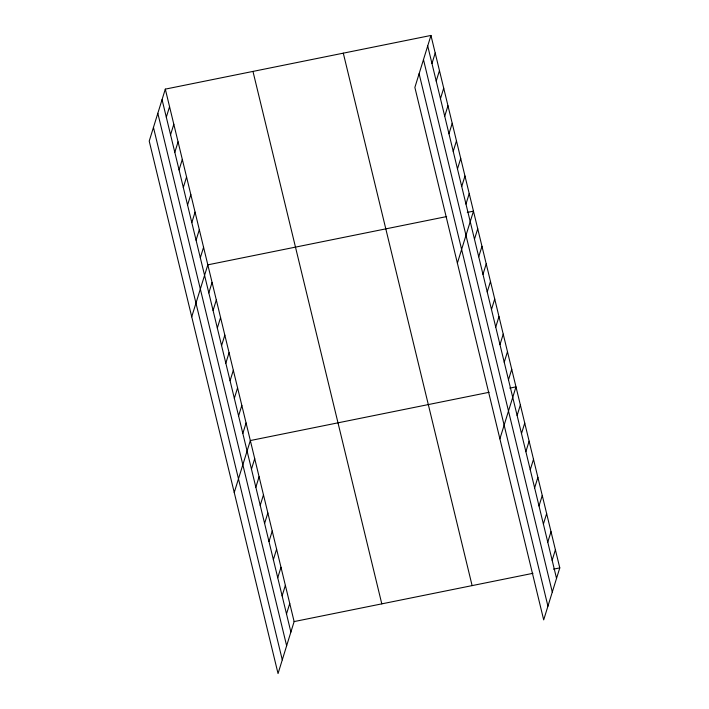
<?xml version="1.0" encoding="UTF-8"?>
<svg xmlns="http://www.w3.org/2000/svg" width="709" height="709" viewBox="0 0 709 709"><rect width="100%" height="100%" fill="white"/><g stroke="black" fill="none" stroke-linecap="round" stroke-linejoin="round"><path stroke-width="1.06" d="M165.312 89.13L149.218 141.1L278.043 673.55L294.129 621.58L165.312 89.13L430.957 35.45L559.782 567.9L543.688 619.87L414.871 87.42L430.957 35.45M166.314 117.189L169.557 106.704M170.568 134.763L173.811 124.27M174.813 152.329L178.065 141.844M179.067 169.903L182.31 159.41M183.321 187.468L186.564 176.984M187.566 205.043L190.818 194.558M191.82 222.617L195.064 212.124M196.074 240.183L199.318 229.698M200.319 257.757L203.572 247.264M191.731 316.808L207.817 264.838L446.652 216.573M208.827 292.897L212.071 282.412M213.072 310.471L216.325 299.978M217.326 328.037L220.57 317.552M221.58 345.611L224.824 335.118M225.825 363.176L229.078 352.692M230.079 380.751L233.323 370.266M234.333 398.325L237.577 387.832M238.578 415.891L241.831 405.406M242.832 433.465L246.076 422.972M234.245 492.516L250.33 440.546L489.166 392.281M251.465 469.136L254.708 458.652M255.843 487.243L259.086 476.749M260.221 505.34L263.464 494.855M264.599 523.446L267.851 512.962M268.986 541.552L272.229 531.059M273.364 559.649L276.607 549.165M431.967 63.509L435.211 53.024M277.742 577.755L280.986 567.271M436.212 81.083L439.465 70.59M282.12 595.861L285.364 585.368M440.466 98.648L443.71 88.164M286.498 613.967L289.751 603.474M444.72 116.223L447.964 105.73M448.965 133.788L452.218 123.304M453.219 151.363L456.463 140.878M457.473 168.937L460.717 158.444M461.719 186.502L464.971 176.018M465.973 204.077L469.216 193.584M457.385 263.128L473.47 211.158L467.284 212.408M474.472 239.217L477.724 228.732M478.726 256.791L481.969 246.298M482.98 274.356L486.223 263.872M487.225 291.931L490.477 281.438M491.479 309.496L494.722 299.012M495.733 327.071L498.976 316.586M499.978 344.645L503.23 334.152M504.232 362.21L507.476 351.726M508.486 379.785L511.73 369.292M499.889 438.836L515.984 386.866L509.789 388.115M517.118 415.456L520.362 404.972M521.496 433.562L524.74 423.069M525.874 451.66L529.118 441.175M530.252 469.766L533.505 459.281M534.63 487.872L537.883 477.379M539.017 505.978L542.261 495.485M543.395 524.075L546.639 513.591M547.773 542.181L551.017 531.688M552.151 560.287L555.404 549.794M294.129 621.58L532.964 573.315M553.587 569.15L559.782 567.9M427.713 45.934L556.53 578.384M423.477 59.627L552.293 592.077M419.108 73.736L547.933 606.177M343.298 53.166L472.114 585.616M252.971 71.414L381.796 603.864M162.06 99.615L290.885 632.065M157.823 113.307L286.64 645.757M153.454 127.416L282.279 659.857"/></g></svg>
